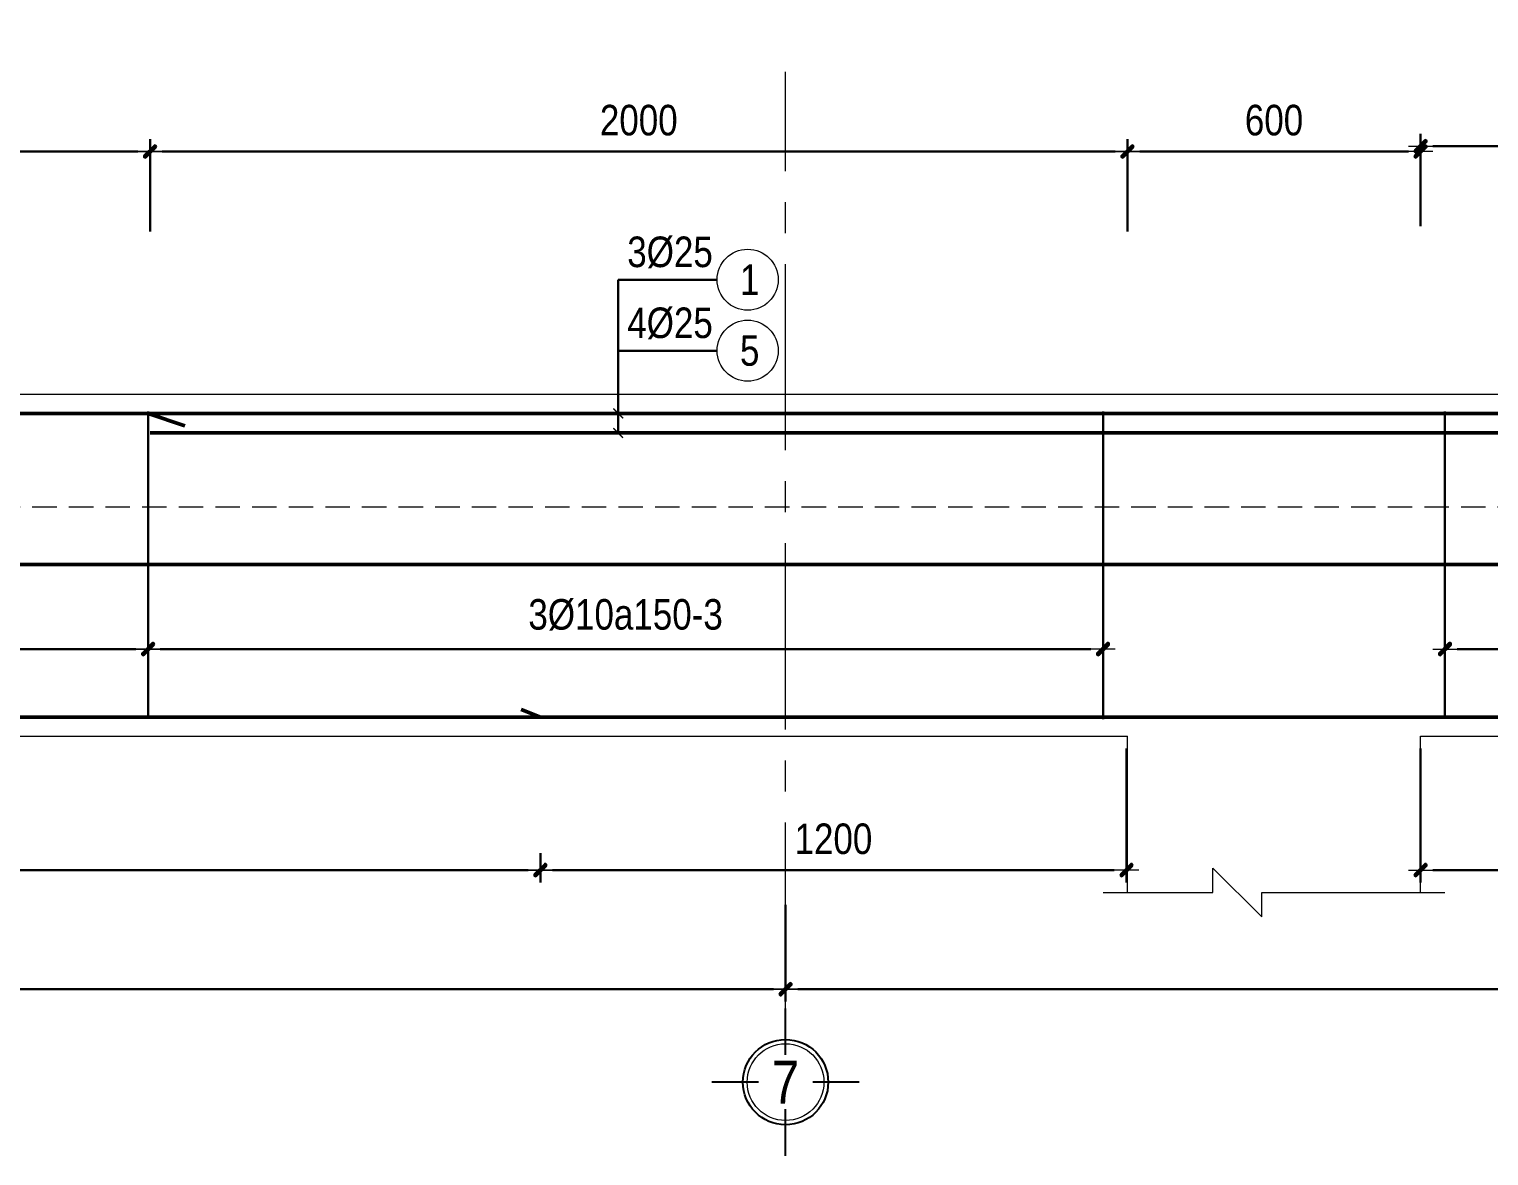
# Model space of a CAD drawing. Header units: millimetres. Extents: x 397144 to 8960116, y 345581 to 674207.
# Drawn here: x 5004051 to 5007039, y 633229 to 635536 of the extents above; entities that cross this region are included whole.
import ezdxf
from ezdxf.enums import TextEntityAlignment as Align
from ezdxf.xclip import XClip

# ---------------------------------------------------------------- set-up
doc = ezdxf.new("R2010")
doc.units = ezdxf.units.MM
doc.header["$XCLIPFRAME"] = 0
doc.header["$PDSIZE"] = -10
doc.linetypes.add('CENTER2', pattern=[28.575, 19.05, -3.175, 3.175, -3.175])
doc.linetypes.add('HIDDEN', pattern=[0.375, 0.25, -0.125])
doc.layers.get('0').update_dxf_attribs({"linetype": 'CONTINUOUS'})
doc.layers.get('Defpoints').update_dxf_attribs({"color": 12, "linetype": 'CONTINUOUS'})
for name, color, linetype, lineweight in [('2', 2, 'CONTINUOUS', 20), ('CDAI', 8, 'CONTINUOUS', 30), ('CTHEP', 2, 'CONTINUOUS', 50), ('DBAO', 3, 'CONTINUOUS', 20), ('DGIONG', 4, 'CONTINUOUS', 13), ('KTH', 150, 'CONTINUOUS', 5), ('Net khuat', 8, 'HIDDEN', 13), ('STICK', 1, 'CONTINUOUS', 9), ('TEXT', 7, 'CONTINUOUS', 15)]:
    doc.layers.add(name, color=color, linetype=linetype, lineweight=lineweight)
doc.layers.add('8', color=8, linetype='CONTINUOUS')
doc.styles.add('HELVECONDENSE', font='VHELVCN_0.TTF')
doc.styles.add('Star-HelCon', font='VHELVCN_0.TTF')
doc.styles.add('TTP-HelCon', font='VHELVCN_0.TTF')
doc.styles.add('VNI-HELVE-CONDENSE', font='VHELVCN_0.TTF')
doc.dimstyles.new('kc-25', dxfattribs={"dimtxt": 62.5, "dimasz": 20, "dimexe": 20, "dimexo": 50, "dimgap": 25, "dimtad": 3, "dimdec": 0, "dimzin": 0, "dimdsep": 46, "dimtxsty": 'VNI-HELVE-CONDENSE', "dimblk": 'DIM', "dimcen": 2.5, "dimclrd": 256, "dimclre": 154, "dimclrt": 7, "dimaunit": 1, "dimadec": 0, "dimazin": 0, "dimtfac": 1, "dimtdec": 0, "dimtix": 1, "dimtmove": 0, "dimatfit": 3, "dimldrblk": 'DOT', "dimfxl": 1, "dimtolj": 1, "dimtzin": 0, "dimarcsym": 0})
doc.dimstyles.new('TTP-25', dxfattribs={"dimscale": 25, "dimtxt": 2.5, "dimasz": 1, "dimexe": 1, "dimexo": 1, "dimgap": 0.09, "dimtad": 0, "dimdec": 4, "dimrnd": 5, "dimzin": 9, "dimdsep": 46, "dimtxsty": 'TTP-HelCon', "dimblk": 'Stick1', "dimcen": 0.09, "dimdle": 1.5, "dimclrd": 256, "dimclre": 256, "dimclrt": 7, "dimadec": 0, "dimazin": 0, "dimtfac": 1, "dimtdec": 4, "dimtmove": 0, "dimatfit": 3, "dimldrblk": '_ArchTick1', "dimfxl": 1, "dimtvp": 1, "dimtolj": 1, "dimtzin": 0, "dimarcsym": 0})

# ---------------------------------------------------------------- blocks, each defined once
blk = doc.blocks.new('Stick1')
at = {"layer": 'STICK'}
h = blk.add_hatch(color=256, dxfattribs=at)
edge = h.paths.add_edge_path()
edge.add_line((0.3, 0.5), (-0.5, -0.3))
edge.add_arc((-0.4, -0.4), 0.141, 135, 315)
edge.add_line((-0.3, -0.5), (0.5, 0.3))
edge.add_arc((0.4, 0.4), 0.141, 315, 495)
blk.add_line((1, 0), (-1, 0), dxfattribs=at)
blk.add_lwpolyline([(0.3, 0.5), (-0.5, -0.3, 1), (-0.3, -0.5), (0.5, 0.3, 1), (0.3, 0.5, 1)], format="xyb", dxfattribs=at)
blk = doc.blocks.new('*D8217')
at = {"layer": 'Defpoints', "color": 0, "transparency": 16777216}
for p in [(5176330.6, 546662.2), (5178285.6, 546579.7), (5176330.6, 546522.3)]:
    blk.add_point(p, dxfattribs=at)
at = {"layer": 'KTH', "lineweight": -2, "transparency": 16777216}
for p, q in [((5176330.6, 546637.2), (5176330.6, 546497.3)), ((5178285.6, 546554.7), (5178285.6, 546497.3)), ((5178260.6, 546522.3), (5176355.6, 546522.3))]:
    blk.add_line(p, q, dxfattribs=at)
at = {"layer": 'KTH', "lineweight": -2, "transparency": 16777216, "xscale": 25, "yscale": 25, "zscale": 25, "rotation": 180}
blk.add_blockref('Stick1', (5176330.6, 546522.3), dxfattribs=at)
at = {"layer": 'KTH', "lineweight": -2, "transparency": 16777216, "xscale": 25, "yscale": 25, "zscale": 25}
blk.add_blockref('Stick1', (5178285.6, 546522.3), dxfattribs=at)
at = {"layer": 'KTH', "color": 7, "transparency": 16777216, "insert": (5177308.1, 546592.2), "char_height": 62.5, "attachment_point": 5, "style": 'TTP-HelCon'}
blk.add_mtext('\\A1;3Þ10a150-3', dxfattribs=at)
blk = doc.blocks.new('_ArchTick1')
at = {"color": 0, "const_width": 3.81}
blk.add_lwpolyline([(-12.7, -12.7), (12.7, 12.7)], dxfattribs=at)
blk = doc.blocks.new('*D8218')
at = {"layer": 'Defpoints', "color": 0, "transparency": 16777216}
for p in [(5180940.6, 546662.3), (5178985.6, 546579.7), (5180940.6, 546522.3)]:
    blk.add_point(p, dxfattribs=at)
at = {"layer": 'KTH', "lineweight": -2, "transparency": 16777216}
for p, q in [((5180940.6, 546637.3), (5180940.6, 546497.3)), ((5178985.6, 546554.7), (5178985.6, 546497.3)), ((5179010.6, 546522.3), (5180915.6, 546522.3))]:
    blk.add_line(p, q, dxfattribs=at)
at = {"layer": 'KTH', "lineweight": -2, "transparency": 16777216, "xscale": 25, "yscale": 25, "zscale": 25, "rotation": 180}
blk.add_blockref('Stick1', (5178985.6, 546522.3), dxfattribs=at)
at = {"layer": 'KTH', "lineweight": -2, "transparency": 16777216, "xscale": 25, "yscale": 25, "zscale": 25}
blk.add_blockref('Stick1', (5180940.6, 546522.3), dxfattribs=at)
at = {"layer": 'KTH', "color": 7, "transparency": 16777216, "insert": (5179963.1, 546592.2), "char_height": 62.5, "attachment_point": 5, "style": 'TTP-HelCon'}
blk.add_mtext('\\A1;3Þ10a150-3', dxfattribs=at)
blk = doc.blocks.new('*D8219')
at = {"layer": 'Defpoints', "color": 0, "transparency": 16777216}
for p in [(5178935.6, 547541.2), (5178335.6, 547388.1), (5178935.6, 547388.1)]:
    blk.add_point(p, dxfattribs=at)
at = {"layer": 'KTH', "lineweight": -2, "transparency": 16777216}
for p, q in [((5178335.6, 547413.1), (5178335.6, 547566.2)), ((5178935.6, 547413.1), (5178935.6, 547566.2)), ((5178360.6, 547541.2), (5178910.6, 547541.2))]:
    blk.add_line(p, q, dxfattribs=at)
at = {"layer": 'KTH', "lineweight": -2, "transparency": 16777216, "xscale": 25, "yscale": 25, "zscale": 25, "rotation": 180}
blk.add_blockref('Stick1', (5178335.6, 547541.2), dxfattribs=at)
at = {"layer": 'KTH', "lineweight": -2, "transparency": 16777216, "xscale": 25, "yscale": 25, "zscale": 25}
blk.add_blockref('Stick1', (5178935.6, 547541.2), dxfattribs=at)
at = {"layer": 'KTH', "color": 7, "transparency": 16777216, "insert": (5178635.6, 547605.1), "char_height": 62.5, "attachment_point": 5, "style": 'TTP-HelCon'}
blk.add_mtext('\\A1;600', dxfattribs=at)
blk = doc.blocks.new('dau truc')
blk.add_circle((0, 0), 180)
at = {"layer": '8'}
for p, q in [((0, 127.3), (0, 345.5)), ((-127.3, 0), (-345.5, 0)), ((345.5, 0), (127.3, 0)), ((0, -345.5), (0, -127.3))]:
    blk.add_line(p, q, dxfattribs=at)
blk.add_circle((0, 0), 200, dxfattribs=at)
at = {"layer": 'TEXT', "style": 'HELVECONDENSE'}
blk.add_attdef('A', text='', height=232.7, dxfattribs=at).set_placement((0, 0), align=Align.MIDDLE)
blk = doc.blocks.new('*D8225')
at = {"layer": 'Defpoints', "color": 0, "transparency": 16777216}
for p in [(5178335.6, 547541.2), (5176334.6, 547352.2), (5178335.6, 547352.2)]:
    blk.add_point(p, dxfattribs=at)
at = {"layer": 'KTH', "lineweight": -2, "transparency": 16777216}
for p, q in [((5176334.6, 547377.2), (5176334.6, 547566.2)), ((5178335.6, 547377.2), (5178335.6, 547566.2)), ((5176359.6, 547541.2), (5178310.6, 547541.2))]:
    blk.add_line(p, q, dxfattribs=at)
at = {"layer": 'KTH', "lineweight": -2, "transparency": 16777216, "xscale": 25, "yscale": 25, "zscale": 25, "rotation": 180}
blk.add_blockref('Stick1', (5176334.6, 547541.2), dxfattribs=at)
at = {"layer": 'KTH', "lineweight": -2, "transparency": 16777216, "xscale": 25, "yscale": 25, "zscale": 25}
blk.add_blockref('Stick1', (5178335.6, 547541.2), dxfattribs=at)
at = {"layer": 'KTH', "color": 7, "transparency": 16777216, "insert": (5177335.1, 547605), "char_height": 62.5, "attachment_point": 5, "style": 'TTP-HelCon'}
blk.add_mtext('\\A1;2000', dxfattribs=at)
blk = doc.blocks.new('*D8226')
at = {"layer": 'Defpoints', "color": 0, "transparency": 16777216}
for p in [(5176334.6, 547541.2), (5172634.6, 547352.2), (5176334.6, 547352.2)]:
    blk.add_point(p, dxfattribs=at)
at = {"layer": 'KTH', "lineweight": -2, "transparency": 16777216}
for p, q in [((5172634.6, 547377.2), (5172634.6, 547566.2)), ((5176334.6, 547377.2), (5176334.6, 547566.2)), ((5172659.6, 547541.2), (5176309.6, 547541.2))]:
    blk.add_line(p, q, dxfattribs=at)
at = {"layer": 'KTH', "lineweight": -2, "transparency": 16777216, "xscale": 25, "yscale": 25, "zscale": 25, "rotation": 180}
blk.add_blockref('Stick1', (5172634.6, 547541.2), dxfattribs=at)
at = {"layer": 'KTH', "lineweight": -2, "transparency": 16777216, "xscale": 25, "yscale": 25, "zscale": 25}
blk.add_blockref('Stick1', (5176334.6, 547541.2), dxfattribs=at)
at = {"layer": 'KTH', "color": 7, "transparency": 16777216, "insert": (5174484.6, 547605), "char_height": 62.5, "attachment_point": 5, "style": 'TTP-HelCon'}
blk.add_mtext('\\A1;3700', dxfattribs=at)
blk = doc.blocks.new('*D8227')
at = {"layer": 'Defpoints', "color": 0, "transparency": 16777216}
for p in [(5180936.6, 547552.1), (5178935.6, 547363.1), (5180936.6, 547363.1)]:
    blk.add_point(p, dxfattribs=at)
at = {"layer": 'KTH', "lineweight": -2, "transparency": 16777216}
for p, q in [((5178935.6, 547388.1), (5178935.6, 547577.1)), ((5180936.6, 547388.1), (5180936.6, 547577.1)), ((5178960.6, 547552.1), (5180911.6, 547552.1))]:
    blk.add_line(p, q, dxfattribs=at)
at = {"layer": 'KTH', "lineweight": -2, "transparency": 16777216, "xscale": 25, "yscale": 25, "zscale": 25, "rotation": 180}
blk.add_blockref('Stick1', (5178935.6, 547552.1), dxfattribs=at)
at = {"layer": 'KTH', "lineweight": -2, "transparency": 16777216, "xscale": 25, "yscale": 25, "zscale": 25}
blk.add_blockref('Stick1', (5180936.6, 547552.1), dxfattribs=at)
at = {"layer": 'KTH', "color": 7, "transparency": 16777216, "insert": (5179936.1, 547616), "char_height": 62.5, "attachment_point": 5, "style": 'TTP-HelCon'}
blk.add_mtext('\\A1;2000', dxfattribs=at)
blk = doc.blocks.new('*D8232')
at = {"layer": 'Defpoints', "color": 0, "transparency": 16777216}
for p in [(5172634.6, 546662.3), (5176330.6, 546662.2), (5176330.6, 546522.2)]:
    blk.add_point(p, dxfattribs=at)
at = {"layer": 'KTH', "lineweight": -2, "transparency": 16777216}
for p, q in [((5172634.6, 546637.3), (5172634.6, 546497.2)), ((5176330.6, 546637.2), (5176330.6, 546497.2)), ((5172659.6, 546522.2), (5176305.6, 546522.2))]:
    blk.add_line(p, q, dxfattribs=at)
at = {"layer": 'KTH', "lineweight": -2, "transparency": 16777216, "xscale": 25, "yscale": 25, "zscale": 25, "rotation": 180}
blk.add_blockref('Stick1', (5172634.6, 546522.2), dxfattribs=at)
at = {"layer": 'KTH', "lineweight": -2, "transparency": 16777216, "xscale": 25, "yscale": 25, "zscale": 25}
blk.add_blockref('Stick1', (5176330.6, 546522.2), dxfattribs=at)
at = {"layer": 'KTH', "color": 7, "transparency": 16777216, "insert": (5174482.6, 546592.1), "char_height": 62.5, "attachment_point": 5, "style": 'TTP-HelCon'}
blk.add_mtext('\\A1;3Þ10a200-3', dxfattribs=at)
blk = doc.blocks.new('DIM')
h = blk.add_hatch(color=1)
h.paths.add_polyline_path([(0.49, 0.29, 1), (0.29, 0.49), (-0.19, 0), (0.19, 0)])
h.paths.add_polyline_path([(0.19, 0), (-0.19, 0), (-0.49, -0.29, 1), (-0.29, -0.49)])
at = {"color": 9}
for p, q in [((-0.19, 0), (-1.5, 0)), ((0.19, 0), (1.5, 0))]:
    blk.add_line(p, q, dxfattribs=at)
at = {"color": 1}
for p, q in [((-0.49, -0.29), (0.29, 0.49)), ((-0.29, -0.49), (0.49, 0.29)), ((-0.19, 0), (0.19, 0))]:
    blk.add_line(p, q, dxfattribs=at)
blk.add_arc((-0.39, -0.39), 0.138, 135, 315, dxfattribs=at)
blk = doc.blocks.new('*D1236')
at = {"layer": 'Defpoints', "color": 0, "transparency": 16777216}
for p in [(5168535.6, 546023.8), (5177635.6, 546023.8), (5177635.6, 545825.8)]:
    blk.add_point(p, dxfattribs=at)
at = {"layer": 'KTH', "lineweight": -2, "transparency": 16777216}
for p, q in [((5168535.6, 545998.8), (5168535.6, 545800.8)), ((5177635.6, 545998.8), (5177635.6, 545800.8)), ((5168560.6, 545825.8), (5177610.6, 545825.8))]:
    blk.add_line(p, q, dxfattribs=at)
at = {"layer": 'KTH', "lineweight": -2, "transparency": 16777216, "xscale": 25, "yscale": 25, "zscale": 25, "rotation": 180}
blk.add_blockref('Stick1', (5168535.6, 545825.8), dxfattribs=at)
at = {"layer": 'KTH', "lineweight": -2, "transparency": 16777216, "xscale": 25, "yscale": 25, "zscale": 25}
blk.add_blockref('Stick1', (5177635.6, 545825.8), dxfattribs=at)
at = {"layer": 'KTH', "color": 7, "transparency": 16777216, "insert": (5173085.6, 545889.6), "char_height": 62.5, "attachment_point": 5, "style": 'TTP-HelCon'}
blk.add_mtext('\\A1;9100', dxfattribs=at)
blk = doc.blocks.new('*D1237')
at = {"layer": 'Defpoints', "color": 0, "transparency": 16777216}
for p in [(5177635.6, 546023.8), (5186535.6, 545922.6), (5186535.6, 545825.8)]:
    blk.add_point(p, dxfattribs=at)
at = {"layer": 'KTH', "lineweight": -2, "transparency": 16777216}
for p, q in [((5177635.6, 545998.8), (5177635.6, 545800.8)), ((5186535.6, 545897.6), (5186535.6, 545800.8)), ((5177660.6, 545825.8), (5186510.6, 545825.8))]:
    blk.add_line(p, q, dxfattribs=at)
at = {"layer": 'KTH', "lineweight": -2, "transparency": 16777216, "xscale": 25, "yscale": 25, "zscale": 25, "rotation": 180}
blk.add_blockref('Stick1', (5177635.6, 545825.8), dxfattribs=at)
at = {"layer": 'KTH', "lineweight": -2, "transparency": 16777216, "xscale": 25, "yscale": 25, "zscale": 25}
blk.add_blockref('Stick1', (5186535.6, 545825.8), dxfattribs=at)
at = {"layer": 'KTH', "color": 7, "transparency": 16777216, "insert": (5182085.6, 545889.6), "char_height": 62.5, "attachment_point": 5, "style": 'TTP-HelCon'}
blk.add_mtext('\\A1;9400', dxfattribs=at)
blk = doc.blocks.new('*D8240')
at = {"layer": 'Defpoints', "color": 0, "transparency": 16777216}
for p in [(5178333.6, 546343.8), (5177133.6, 546129.5), (5177133.6, 546069.6)]:
    blk.add_point(p, dxfattribs=at)
at = {"layer": 'KTH', "lineweight": -2, "transparency": 16777216}
for p, q in [((5178333.6, 546318.8), (5178333.6, 546044.6)), ((5177133.6, 546104.5), (5177133.6, 546044.6)), ((5178308.6, 546069.6), (5177158.6, 546069.6))]:
    blk.add_line(p, q, dxfattribs=at)
at = {"layer": 'KTH', "lineweight": -2, "transparency": 16777216, "xscale": 25, "yscale": 25, "zscale": 25, "rotation": 180}
blk.add_blockref('Stick1', (5177133.6, 546069.6), dxfattribs=at)
at = {"layer": 'KTH', "lineweight": -2, "transparency": 16777216, "xscale": 25, "yscale": 25, "zscale": 25}
blk.add_blockref('Stick1', (5178333.6, 546069.6), dxfattribs=at)
at = {"layer": 'KTH', "color": 7, "transparency": 16777216, "insert": (5177733.6, 546133.4), "char_height": 62.5, "attachment_point": 5, "style": 'TTP-HelCon'}
blk.add_mtext('\\A1;1200', dxfattribs=at)
blk = doc.blocks.new('*D8241')
at = {"layer": 'Defpoints', "color": 0, "transparency": 16777216}
for p in [(5171835.6, 546129.5), (5177133.6, 546104.5), (5177133.6, 546069.6)]:
    blk.add_point(p, dxfattribs=at)
at = {"layer": 'KTH', "lineweight": -2, "transparency": 16777216}
for p, q in [((5171835.6, 546104.5), (5171835.6, 546044.6)), ((5171860.6, 546069.6), (5177108.6, 546069.6)), ((5177133.6, 546079.5), (5177133.6, 546044.6))]:
    blk.add_line(p, q, dxfattribs=at)
at = {"layer": 'KTH', "lineweight": -2, "transparency": 16777216, "xscale": 25, "yscale": 25, "zscale": 25, "rotation": 180}
blk.add_blockref('Stick1', (5171835.6, 546069.6), dxfattribs=at)
at = {"layer": 'KTH', "lineweight": -2, "transparency": 16777216, "xscale": 25, "yscale": 25, "zscale": 25}
blk.add_blockref('Stick1', (5177133.6, 546069.6), dxfattribs=at)
at = {"layer": 'KTH', "color": 7, "transparency": 16777216, "insert": (5174484.6, 546133.4), "char_height": 62.5, "attachment_point": 5, "style": 'TTP-HelCon'}
blk.add_mtext('\\A1;5300', dxfattribs=at)
blk = doc.blocks.new('*D8242')
at = {"layer": 'Defpoints', "color": 0, "transparency": 16777216}
for p in [(5178935.6, 546343.8), (5180135.6, 546129.5), (5180135.6, 546069.6)]:
    blk.add_point(p, dxfattribs=at)
at = {"layer": 'KTH', "lineweight": -2, "transparency": 16777216}
for p, q in [((5178935.6, 546318.8), (5178935.6, 546044.6)), ((5180135.6, 546104.5), (5180135.6, 546044.6)), ((5178960.6, 546069.6), (5180110.6, 546069.6))]:
    blk.add_line(p, q, dxfattribs=at)
at = {"layer": 'KTH', "lineweight": -2, "transparency": 16777216, "xscale": 25, "yscale": 25, "zscale": 25, "rotation": 180}
blk.add_blockref('Stick1', (5178935.6, 546069.6), dxfattribs=at)
at = {"layer": 'KTH', "lineweight": -2, "transparency": 16777216, "xscale": 25, "yscale": 25, "zscale": 25}
blk.add_blockref('Stick1', (5180135.6, 546069.6), dxfattribs=at)
at = {"layer": 'KTH', "color": 7, "transparency": 16777216, "insert": (5179535.6, 546133.4), "char_height": 62.5, "attachment_point": 5, "style": 'TTP-HelCon'}
blk.add_mtext('\\A1;1200', dxfattribs=at)
blk = doc.blocks.new('BY-18')
at = {"layer": 'CDAI', "ltscale": 52.5}
for p, q in [((5176330.59357, 547008.76659), (5176330.59357, 546382.79559)), ((5178285.59357, 547008.83872), (5178285.59357, 546378.83872)), ((5178985.59097, 547008.83489), (5178985.59097, 546382.81876))]:
    blk.add_line(p, q, dxfattribs=at)
at = {"layer": 'CTHEP'}
for p, q in [((5176405.59357, 546979.76659), (5176330.59357, 547004.76659)), ((5176334.63305, 546964.82556), (5180934.59496, 546964.82556)), ((5138019.31863, 546695.82682), (5214372.22878, 546695.77869)), ((5177133.59357, 546382.78538), (5177094.09458, 546398.47725))]:
    blk.add_line(p, q, dxfattribs=at)
for points in [[(5214555.59356, 546376.57918), (5214555.59356, 547004.7664), (5137865.59357, 547004.84194)], [(5153373.34267, 546382.82784), (5162804.59965, 546382.82083), (5163384.46139, 546382.81892), (5170035.59357, 546382.79064), (5170609.63908, 546382.78875), (5214493.76072, 546382.7666), (5214493.76072, 546905.64212)]]:
    blk.add_lwpolyline(points, dxfattribs=at)
at = {"layer": 'DBAO'}
for points in [[(5214185.59439, 547367.8332), (5214185.594, 547043.7211), (5170183.49982, 547043.76555)], [(5170635.59496, 546343.76276), (5178335.59357, 546343.753)], [(5178335.59357, 546023.83872), (5178335.59357, 546343.83872)], [(5178935.59496, 546023.76276), (5178935.59496, 546343.76276)], [(5178935.59496, 546343.75224), (5186135.59357, 546343.74248)]]:
    blk.add_lwpolyline(points, dxfattribs=at)
at = {"layer": 'DGIONG'}
blk.add_lwpolyline([(5178285.59357, 546023.83872), (5178510.59357, 546023.83872), (5178510.59357, 546073.83872), (5178610.59357, 545973.83872), (5178610.59357, 546023.83872), (5178985.59097, 546023.83489)], dxfattribs=at)
for centre in [(5177558.04204, 547278.64311), (5177558.04204, 547133.34411)]:
    blk.add_circle(centre, 62.5, dxfattribs=at)
at = {"layer": 'Net khuat', "linetype": 'CENTER2', "ltscale": 20}
blk.add_line((5177635.59357, 545786.34494), (5177635.59357, 547791.68758), dxfattribs=at)
at = {"layer": 'Net khuat', "ltscale": 200}
blk.add_lwpolyline([(5137835.59357, 546343.84194), (5137835.59357, 546343.84194), (5138435.59357, 546343.84194), (5138435.59357, 546813.84194), (5214585.59357, 546813.84194)], dxfattribs=at)
at = {"layer": '2', "ltscale": 300}
ref = blk.add_blockref('dau truc', (5177635.59357, 545635.4804), dxfattribs=dict(at, xscale=0.4367131292819977, yscale=0.4367131292819977, zscale=0.4367131292819977))
ref.add_attrib('A', '7', dxfattribs={"layer": 'TEXT', "height": 87.5, "style": 'HELVECONDENSE'}).set_placement((5177635.59357, 545635.4804), align=Align.MIDDLE)
at = {"layer": 'TEXT', "style": 'TTP-HelCon'}
for s, p in [('3Þ25', (5177311.53199, 547304.49606)), ('4Þ25', (5177311.53199, 547159.19705))]:
    blk.add_text(s, height=62.5, dxfattribs=at).set_placement(p)
at = {"layer": 'TEXT', "style": 'Star-HelCon'}
for s, p in [('1', (5177562.20871, 547278.64311)), ('5', (5177562.20871, 547133.34411))]:
    blk.add_text(s, height=62.5, dxfattribs=at).set_placement(p, align=Align.MIDDLE)
at = {"layer": 'KTH'}
for base, p1, p2, picture, middle in [((5180936.59097, 547552.14017), (5178935.59097, 547363.13634), (5180936.59097, 547363.13634), '*D8227', (5179936.09097, 547615.9735)), ((5176334.59357, 547541.1571), (5172634.59496, 547352.1571), (5176334.59357, 547352.1571), '*D8226', (5174484.59427, 547604.99043)), ((5178335.59357, 547541.16093), (5176334.59357, 547352.1571), (5178335.59357, 547352.1571), '*D8225', (5177335.09357, 547604.99426)), ((5178935.59097, 547541.23306), (5178335.59357, 547388.13634), (5178935.59097, 547388.13634), '*D8219', (5178635.59227, 547605.0664)), ((5177133.59357, 546069.57689), (5178333.59357, 546343.76276), (5177133.59357, 546129.52806), '*D8240', (5177733.59357, 546133.41022)), ((5177635.59357, 545825.78166), (5168535.59357, 546023.76467), (5177635.59357, 546023.76467), '*D1236', (5173085.59357, 545889.615))]:
    dim = blk.add_linear_dim(base=base, p1=p1, p2=p2, angle=180, dimstyle='TTP-25', override={"dimtmove": 1}, dxfattribs=at)
    dim.commit()
    dim.dimension.update_dxf_attribs({"geometry": picture, "text_midpoint": middle})
for base, p1, p2, text, picture, middle in [((5176330.59357, 546522.18718), (5172634.59496, 546662.27571), (5176330.59357, 546662.20741), '3Þ10a200-3', '*D8232', (5174482.59427, 546592.10384)), ((5180940.59097, 546522.26253), (5178985.59097, 546579.73588), (5180940.59097, 546662.27571), '3Þ10a150-3', '*D8218', (5179963.09097, 546592.1792))]:
    dim = blk.add_linear_dim(base=base, p1=p1, p2=p2, text=text, dimstyle='TTP-25', override={"dimtmove": 1}, dxfattribs=at)
    dim.commit()
    dim.dimension.update_dxf_attribs({"geometry": picture, "text_midpoint": middle})
for base, p1, p2, text, picture, middle in [((5176330.59357, 546522.26253), (5178285.59357, 546579.73588), (5176330.59357, 546662.20741), '3Þ10a150-3', '*D8217', (5177308.09357, 546592.1792)), ((5186535.59357, 545825.78166), (5177635.59357, 546023.76467), (5186535.59357, 545922.63284), '9400', '*D1237', (5182085.59357, 545889.615))]:
    dim = blk.add_linear_dim(base=base, p1=p1, p2=p2, angle=180, text=text, dimstyle='TTP-25', override={"dimtmove": 1}, dxfattribs=at)
    dim.commit()
    dim.dimension.update_dxf_attribs({"geometry": picture, "text_midpoint": middle})
for base, p1, p2, picture, middle in [((5180135.59496, 546069.57689), (5178935.59496, 546343.76276), (5180135.59496, 546129.52806), '*D8242', (5179535.59496, 546133.41022)), ((5177133.59357, 546069.57689), (5171835.59496, 546129.52806), (5177133.59357, 546104.52806), '*D8241', (5174484.59427, 546133.41022))]:
    dim = blk.add_linear_dim(base=base, p1=p1, p2=p2, dimstyle='TTP-25', override={"dimtmove": 1}, dxfattribs=at)
    dim.commit()
    dim.dimension.update_dxf_attribs({"geometry": picture, "text_midpoint": middle})
at = {"layer": 'DGIONG'}
for points in [[(5177293.02022, 547004.835), (5177293.01996, 547278.64311), (5177495.54204, 547278.64311)], [(5177293.01987, 546964.835), (5177293.01961, 547133.34411), (5177495.54169, 547133.34411)]]:
    blk.add_leader(points, dimstyle='kc-25', override={"dimtad": 0, "dimldrblk": 'ArchTick', "dimfxl": 100, "dimarcsym": 1}, dxfattribs=at)

msp = doc.modelspace()

# ---------------------------------------------------------------- block references
at = {"layer": 'CDAI'}
ref = msp.add_blockref('BY-18', (-172036.49636, 87743.96374), dxfattribs=at)
XClip(ref).set_block_clipping_path([(5169868.4667824525, 545261.8675704836), (5186892.9658122761, 547704.4349580166)])

doc.saveas('drawing.dxf')
